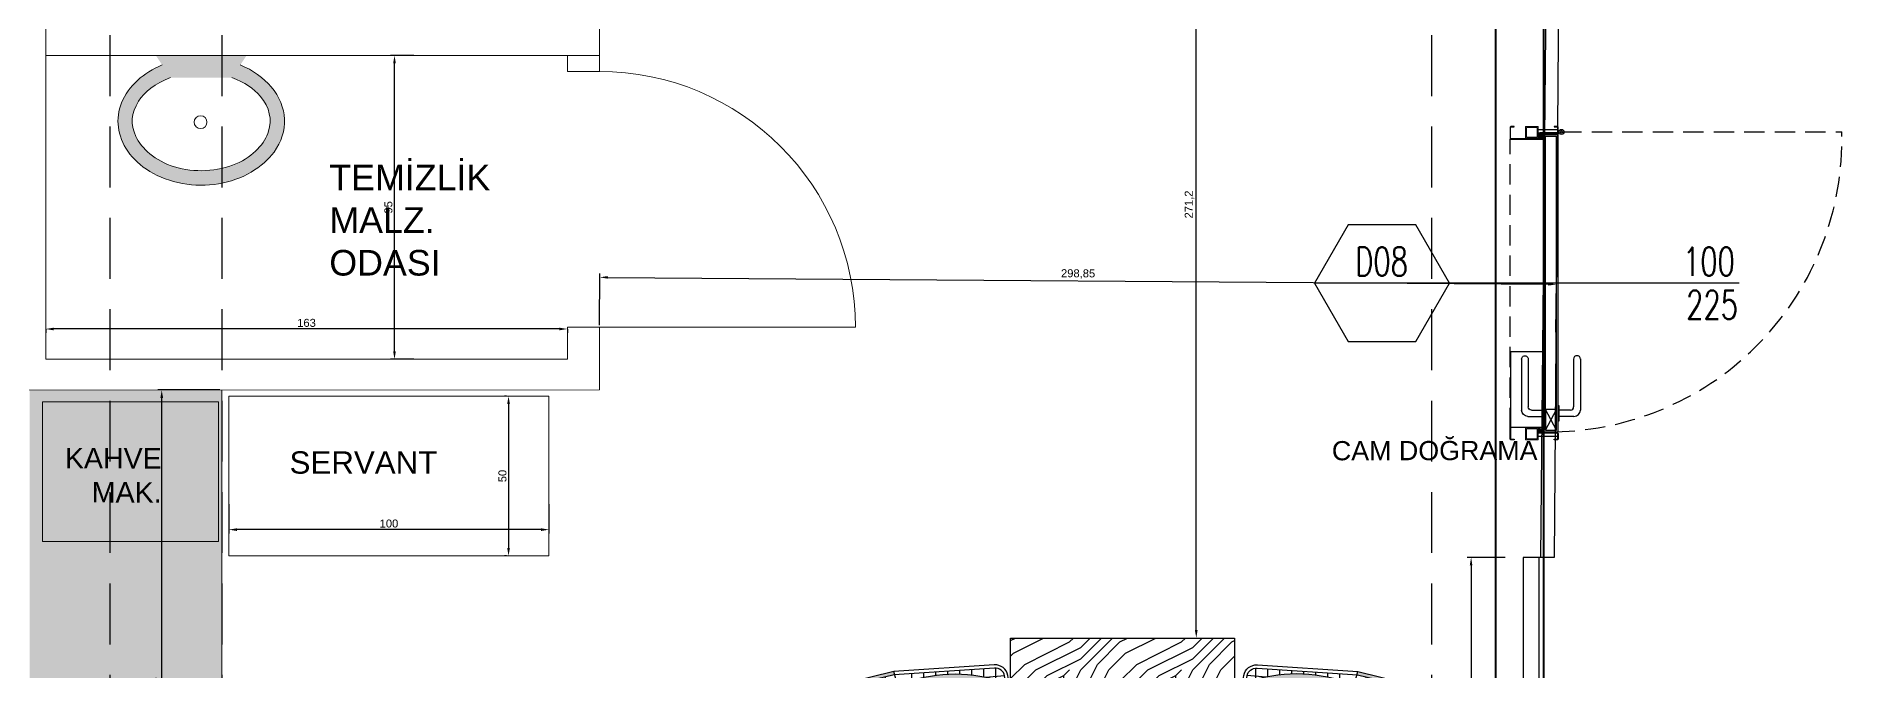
# Model space of a CAD drawing. Header units: millimetres. Extents: x 567392 to 582402, y 4512800 to 4518063.
# Drawn here: x 570007 to 570571, y 4514235 to 4514434 of the extents above; entities that cross this region are included whole.
import ezdxf
from ezdxf.enums import TextEntityAlignment as Align

# ---------------------------------------------------------------- set-up
doc = ezdxf.new("R2010")
doc.units = ezdxf.units.MM
doc.linetypes.add('DASHED2', pattern=[9.525, 6.35, -3.175])
for name, color, linetype in [('A-DOGRAMA', 2, 'Continuous'), ('A-DOGRAMA-GOR', 1, 'Continuous'), ('A-ETİKET-KAPI', 1, 'Continuous'), ('A-INCE', 252, 'Continuous'), ('a_door_d', 1, 'DASHED2'), ('a_hatch_p1', 1, 'Continuous'), ('a_p1_d', 1, 'DASHED2'), ('P-KASASAC', 2, 'Continuous'), ('texto', 7, 'Continuous'), ('ölçüler', 143, 'Continuous')]:
    doc.layers.add(name, color=color, linetype=linetype)
for name, color, linetype, lineweight in [('A-olcu', 40, 'Continuous', 5), ('A-STEEL', 1, 'Continuous', 20), ('A-STRC-01', 2, 'Continuous', 40), ('estofado', 7, 'Continuous', 25), ('PENCERE', 140, 'Continuous', 25), ('tefriş', 251, 'Continuous', 13), ('TEFRİŞ', 7, 'Continuous', 15), ('Yazi', 95, 'Continuous', 13)]:
    doc.layers.add(name, color=color, linetype=linetype, lineweight=lineweight)
doc.layers.add('tefris', color=7, linetype='Continuous', lineweight=13, true_color=0x474747)
doc.styles.add('RomanS', font='romans.shx', dxfattribs={"width": 0.6, "height": 16})
doc.styles.get("Standard").update_dxf_attribs({"font": 'Arial.ttf'})
doc.linetypes.add('BATTING', pattern='A,0.00254,-2.54,[134,ltypeshp.shx,S=2.54,R=0,X=-2.54,Y=0],-5.08,[134,ltypeshp.shx,S=2.54,R=180,X=2.54,Y=0],-2.54', length=10.16254)
doc.dimstyles.new('ISO-25', dxfattribs={"dimtxt": 2.5, "dimasz": 2.5, "dimexe": 1.25, "dimexo": 0.625, "dimtad": 1, "dimtxsty": 'Standard', "dimcen": 2.5, "dimadec": 0, "dimazin": 0, "dimtfac": 1, "dimtmove": 0, "dimatfit": 3, "dimfxl": 1, "dimarcsym": 0})

# ---------------------------------------------------------------- blocks, each defined once
blk = doc.blocks.new('*D664')
at = {"layer": 'Defpoints', "color": 0, "transparency": 16777216}
for p in [(570067.05, 4514287.85), (570167.05, 4514287.85), (570067.05, 4514279.24)]:
    blk.add_point(p, dxfattribs=at)
at = {"layer": 'tefriş', "color": 0, "lineweight": -2, "transparency": 16777216}
for p, q in [((570067.05, 4514287.22), (570067.05, 4514277.99)), ((570167.05, 4514287.22), (570167.05, 4514277.99)), ((570164.55, 4514279.24), (570069.55, 4514279.24))]:
    blk.add_line(p, q, dxfattribs=at)
at = {"layer": 'tefriş', "color": 0, "transparency": 16777216}
for points in [[(570069.55, 4514279.66), (570069.55, 4514278.82), (570067.05, 4514279.24)], [(570164.55, 4514279.66), (570164.55, 4514278.82), (570167.05, 4514279.24)]]:
    blk.add_solid(points, dxfattribs=at)
at = {"layer": 'tefriş', "color": 0, "transparency": 16777216, "insert": (570117.05, 4514281.14), "char_height": 2.5, "attachment_point": 5}
blk.add_mtext('100', dxfattribs=at)
blk = doc.blocks.new('*D665')
at = {"layer": 'Defpoints', "color": 0, "transparency": 16777216}
for p in [(570154.41, 4514321.01), (570154.41, 4514271.01), (570154.41, 4514271.01)]:
    blk.add_point(p, dxfattribs=at)
at = {"layer": 'tefriş', "color": 0, "lineweight": -2, "transparency": 16777216}
for p, q in [((570153.78, 4514321.01), (570153.16, 4514321.01)), ((570154.41, 4514318.51), (570154.41, 4514273.51)), ((570153.78, 4514271.01), (570153.16, 4514271.01))]:
    blk.add_line(p, q, dxfattribs=at)
at = {"layer": 'tefriş', "color": 0, "transparency": 16777216}
for points in [[(570153.99, 4514318.51), (570154.83, 4514318.51), (570154.41, 4514321.01)], [(570153.99, 4514273.51), (570154.83, 4514273.51), (570154.41, 4514271.01)]]:
    blk.add_solid(points, dxfattribs=at)
at = {"layer": 'tefriş', "color": 0, "transparency": 16777216, "insert": (570152.51, 4514296.01), "char_height": 2.5, "attachment_point": 5, "rotation": 90}
blk.add_mtext('50', dxfattribs=at)
blk = doc.blocks.new('Banqueta Banc May')
at = {"layer": 'estofado'}
h = blk.add_hatch(color=256, dxfattribs=at)
h.set_gradient(color1=(203, 207, 210), one_color=1, tint=1, name='CYLINDER')
h.paths.add_polyline_path([(0.123, -0.01, -0.345989), (0.1716, -0.0482), (0.2052, -0.1866), (0.2053, -0.1878, 0.00324), (0.2152, -0.185), (0.1813, -0.0458, 0.345989), (0.123, 0), (-0.123, 0, 0.345989), (-0.1813, -0.0458), (-0.2152, -0.185, 0.00324), (-0.2053, -0.1878), (-0.2052, -0.1866), (-0.1716, -0.0482, -0.345989), (-0.123, -0.01)])
h = blk.add_hatch(color=256, dxfattribs=at)
h.set_gradient(color1=(203, 207, 210), one_color=1, tint=1, name='CYLINDER')
h.paths.add_polyline_path([(0.123, -0.01, -0.345989), (0.1716, -0.0482), (0.2052, -0.1866), (0.2053, -0.1878, 0.00324), (0.2152, -0.185), (0.1813, -0.0458, 0.345989), (0.123, 0), (-0.123, 0, 0.345989), (-0.1813, -0.0458), (-0.2152, -0.185, 0.00324), (-0.2053, -0.1878), (-0.2052, -0.1866), (-0.1716, -0.0482, -0.345989), (-0.123, -0.01)])
h = blk.add_hatch(color=256, dxfattribs=at)
h.set_gradient(color1=(225, 227, 229), one_color=1, tint=1, name='CURVED')
h.paths.add_polyline_path([(0.1821, -0.5295, 0.167263), (0.1821, -0.2239), (-0.1821, -0.2239, 0.167263), (-0.1821, -0.5295)])
for p, q in [((-0.1714, -0.0473), (0.1714, -0.0473)), ((-0.1398, -0.0129), (-0.1398, -0.2025)), ((-0.1049, -0.01), (-0.1049, -0.208)), ((-0.0699, -0.01), (-0.0699, -0.2119)), ((-0.035, -0.01), (-0.035, -0.215)), ((0, -0.01), (0, -0.215)), ((0.035, -0.01), (0.035, -0.215)), ((0.0699, -0.01), (0.0699, -0.2119)), ((0.1049, -0.01), (0.1049, -0.208)), ((0.1398, -0.0129), (0.1398, -0.2025)), ((-0.1805, -0.0847), (0.1805, -0.0847)), ((-0.1748, -0.0611), (-0.1748, -0.1954)), ((0.1748, -0.0611), (0.1748, -0.1954)), ((-0.1987, -0.1596), (0.1987, -0.1596)), ((-0.1896, -0.1222), (0.1896, -0.1222)), ((-0.1748, -0.1954), (-0.1771, -0.2239)), ((-0.1673, -0.197), (0.1673, -0.197)), ((-0.1398, -0.2025), (-0.1416, -0.2239)), ((-0.1049, -0.208), (-0.1062, -0.2239)), ((-0.0699, -0.2119), (-0.0709, -0.2239)), ((-0.035, -0.215), (-0.0357, -0.2239)), ((0, -0.215), (0, -0.2239)), ((0.035, -0.215), (0.0357, -0.2239)), ((0.0699, -0.2119), (0.0709, -0.2239)), ((0.1049, -0.208), (0.1062, -0.2239)), ((0.1398, -0.2025), (0.1416, -0.2239)), ((0.1748, -0.1954), (0.1771, -0.2239)), ((-0.2114, -0.2789), (-0.1973, -0.2789)), ((-0.2089, -0.2414), (-0.1877, -0.2414)), ((0.1877, -0.2414), (0.2089, -0.2414)), ((0.1973, -0.2789), (0.2114, -0.2789)), ((-0.2138, -0.3163), (-0.2037, -0.3163)), ((0.2037, -0.3163), (0.2138, -0.3163)), ((-0.2188, -0.3912), (-0.2074, -0.3912)), ((-0.2163, -0.3537), (-0.2071, -0.3537)), ((0.2071, -0.3537), (0.2163, -0.3537)), ((0.2074, -0.3912), (0.2188, -0.3912)), ((-0.2213, -0.4286), (-0.2048, -0.4286)), ((0.2048, -0.4286), (0.2213, -0.4286)), ((-0.226, -0.5034), (-0.1902, -0.5034)), ((-0.2238, -0.466), (-0.1991, -0.466)), ((-0.1977, -0.4725), (-0.2026, -0.5311)), ((0.1902, -0.5034), (0.226, -0.5034)), ((0.1977, -0.4725), (0.2026, -0.5311)), ((0.1991, -0.466), (0.2238, -0.466)), ((-0.1669, -0.5295), (-0.1676, -0.5371)), ((-0.1411, -0.5409), (0.1411, -0.5409)), ((-0.1315, -0.5295), (-0.1326, -0.5419)), ((-0.0962, -0.5295), (-0.0976, -0.5456)), ((-0.061, -0.5295), (-0.0626, -0.5482)), ((0, -0.5295), (0, -0.55)), ((0.061, -0.5295), (0.0626, -0.5482)), ((0.0962, -0.5295), (0.0976, -0.5456)), ((0.1315, -0.5295), (0.1326, -0.5419)), ((0.1669, -0.5295), (0.1676, -0.5371))]:
    blk.add_line(p, q, dxfattribs=at)
for points in [[(0.236, -0.4991), (0.2152, -0.185), (0.1813, -0.0458, 0.345989), (0.123, 0), (-0.123, 0, 0.345989), (-0.1813, -0.0458), (-0.2152, -0.185), (-0.236, -0.4991, 0.379693), (-0.2034, -0.5411, 0.092971), (0.2034, -0.5411, 0.379693)], [(0.226, -0.4998), (0.2052, -0.1866), (0.1716, -0.0482, 0.345989), (0.123, -0.01), (-0.123, -0.01, 0.345989), (-0.1716, -0.0482), (-0.2052, -0.1866), (-0.226, -0.4998, 0.379693), (-0.2016, -0.5313, 0.092971), (0.2016, -0.5313, 0.379693)], [(-0.1821, -0.5295, -0.167263), (-0.1821, -0.2239), (0.1821, -0.2239, -0.167263), (0.1821, -0.5295)]]:
    blk.add_lwpolyline(points, format="xyb", close=True, dxfattribs=at)
blk.add_arc((0, 0.5729), 0.7879, 254.1516, 285.8484, dxfattribs=at)
blk = doc.blocks.new('*D630')
at = {"layer": 'Defpoints', "color": 0, "transparency": 16777216}
for p in [(570481.77, 4514355.95), (570182.81, 4514342.52), (570481.65, 4514340.32)]:
    blk.add_point(p, dxfattribs=at)
at = {"layer": 'tefriş', "color": 0, "lineweight": -2, "transparency": 16777216}
for p, q in [((570182.81, 4514343.15), (570182.93, 4514359.39)), ((570185.42, 4514358.13), (570479.27, 4514355.96)), ((570481.66, 4514340.95), (570481.78, 4514357.2))]:
    blk.add_line(p, q, dxfattribs=at)
at = {"layer": 'tefriş', "color": 0, "transparency": 16777216}
for points in [[(570185.42, 4514358.54), (570185.42, 4514357.71), (570182.92, 4514358.14)], [(570479.27, 4514356.38), (570479.27, 4514355.55), (570481.77, 4514355.95)]]:
    blk.add_solid(points, dxfattribs=at)
at = {"layer": 'tefriş', "color": 0, "transparency": 16777216, "insert": (570332.36, 4514359.17), "char_height": 2.5, "attachment_point": 5, "rotation": 359.5787}
blk.add_mtext('298,85', dxfattribs=at)
blk = doc.blocks.new('*D631')
at = {"layer": 'Defpoints', "color": 0, "transparency": 16777216}
for p in [(570466.41, 4514270.54), (570455.15, 4514120.54), (570466.41, 4514120.54)]:
    blk.add_point(p, dxfattribs=at)
at = {"layer": 'tefriş', "color": 0, "lineweight": -2, "transparency": 16777216}
for p, q in [((570465.79, 4514270.54), (570453.9, 4514270.54)), ((570455.15, 4514268.04), (570455.15, 4514123.04)), ((570465.79, 4514120.54), (570453.9, 4514120.54))]:
    blk.add_line(p, q, dxfattribs=at)
at = {"layer": 'tefriş', "color": 0, "transparency": 16777216}
for points in [[(570454.73, 4514268.04), (570455.56, 4514268.04), (570455.15, 4514270.54)], [(570454.73, 4514123.04), (570455.56, 4514123.04), (570455.15, 4514120.54)]]:
    blk.add_solid(points, dxfattribs=at)
at = {"layer": 'tefriş', "color": 0, "transparency": 16777216, "insert": (570453.25, 4514195.54), "char_height": 2.5, "attachment_point": 5, "rotation": 90}
blk.add_mtext('150', dxfattribs=at)
blk = doc.blocks.new('*D638')
at = {"layer": 'Defpoints', "color": 0, "transparency": 16777216}
for p in [(570046.06, 4514322.92), (570064.8, 4514322.92), (570064.8, 4514132.78)]:
    blk.add_point(p, dxfattribs=at)
at = {"layer": 'tefriş', "color": 0, "lineweight": -2, "transparency": 16777216}
for p, q in [((570064.18, 4514322.92), (570044.81, 4514322.92)), ((570046.06, 4514135.28), (570046.06, 4514320.42)), ((570064.18, 4514132.78), (570044.81, 4514132.78))]:
    blk.add_line(p, q, dxfattribs=at)
at = {"layer": 'tefriş', "color": 0, "transparency": 16777216}
for points in [[(570045.65, 4514320.42), (570046.48, 4514320.42), (570046.06, 4514322.92)], [(570045.65, 4514135.28), (570046.48, 4514135.28), (570046.06, 4514132.78)]]:
    blk.add_solid(points, dxfattribs=at)
at = {"layer": 'tefriş', "color": 0, "transparency": 16777216, "insert": (570043.94, 4514227.85), "char_height": 2.5, "attachment_point": 5, "rotation": 90}
blk.add_mtext('190,14', dxfattribs=at)
blk = doc.blocks.new('*D643')
at = {"layer": 'Defpoints', "color": 0, "transparency": 16777216}
for p in [(570118.78, 4514427.52), (570125.45, 4514427.52), (570125.45, 4514332.52)]:
    blk.add_point(p, dxfattribs=at)
at = {"layer": 'tefriş', "color": 0, "lineweight": -2, "transparency": 16777216}
for p, q in [((570124.83, 4514427.52), (570117.53, 4514427.52)), ((570118.78, 4514335.02), (570118.78, 4514425.02)), ((570124.83, 4514332.52), (570117.53, 4514332.52))]:
    blk.add_line(p, q, dxfattribs=at)
at = {"layer": 'tefriş', "color": 0, "transparency": 16777216}
for points in [[(570118.36, 4514425.02), (570119.2, 4514425.02), (570118.78, 4514427.52)], [(570118.36, 4514335.02), (570119.2, 4514335.02), (570118.78, 4514332.52)]]:
    blk.add_solid(points, dxfattribs=at)
at = {"layer": 'tefriş', "color": 0, "transparency": 16777216, "insert": (570116.88, 4514380.02), "char_height": 2.5, "attachment_point": 5, "rotation": 90}
blk.add_mtext('95', dxfattribs=at)
blk = doc.blocks.new('*D644')
at = {"layer": 'Defpoints', "color": 0, "transparency": 16777216}
for p in [(570009.8, 4514342.52), (570009.8, 4514341.99), (570172.81, 4514342.52)]:
    blk.add_point(p, dxfattribs=at)
at = {"layer": 'tefriş', "color": 0, "lineweight": -2, "transparency": 16777216}
for p, q in [((570009.8, 4514341.9), (570009.8, 4514340.74)), ((570170.31, 4514341.99), (570012.3, 4514341.99)), ((570172.81, 4514341.9), (570172.81, 4514340.74))]:
    blk.add_line(p, q, dxfattribs=at)
at = {"layer": 'tefriş', "color": 0, "transparency": 16777216}
for points in [[(570012.3, 4514342.4), (570012.3, 4514341.57), (570009.8, 4514341.99)], [(570170.31, 4514342.4), (570170.31, 4514341.57), (570172.81, 4514341.99)]]:
    blk.add_solid(points, dxfattribs=at)
at = {"layer": 'tefriş', "color": 0, "transparency": 16777216, "insert": (570091.3, 4514343.89), "char_height": 2.5, "attachment_point": 5}
blk.add_mtext('163', dxfattribs=at)
blk = doc.blocks.new('*D651')
at = {"layer": 'Defpoints', "color": 0, "transparency": 16777216}
for p in [(570346.27, 4514516.52), (570369.28, 4514516.52), (570346.27, 4514245.32)]:
    blk.add_point(p, dxfattribs=at)
at = {"layer": 'tefriş', "color": 0, "lineweight": -2, "transparency": 16777216}
for p, q in [((570346.9, 4514516.52), (570370.53, 4514516.52)), ((570369.28, 4514247.82), (570369.28, 4514514.02)), ((570346.9, 4514245.32), (570370.53, 4514245.32))]:
    blk.add_line(p, q, dxfattribs=at)
at = {"layer": 'tefriş', "color": 0, "transparency": 16777216}
for points in [[(570368.86, 4514514.02), (570369.7, 4514514.02), (570369.28, 4514516.52)], [(570368.86, 4514247.82), (570369.7, 4514247.82), (570369.28, 4514245.32)]]:
    blk.add_solid(points, dxfattribs=at)
at = {"layer": 'tefriş', "color": 0, "transparency": 16777216, "insert": (570367.15, 4514380.92), "char_height": 2.5, "attachment_point": 5, "rotation": 90}
blk.add_mtext('271,2', dxfattribs=at)
blk = doc.blocks.new('A$C122C3492')
at = {"layer": 'A-DOGRAMA-GOR'}
for p, q in [((-0.93, -4.93), (-0.93, -0.2)), ((1.07, -3.84), (1.07, -0.2)), ((1.07, -3.84), (1.07, -0.2)), ((16.07, -4.84), (2.07, -4.84)), ((17.01, -4.84), (2.07, -4.84)), ((17.07, -6.93), (1.07, -6.93)), ((17.07, -6.93), (1.07, -6.93))]:
    blk.add_line(p, q, dxfattribs=at)
blk.add_lwpolyline([(-2.44, 0), (2.44, 0), (2.44, -0.2), (-2.44, -0.2)], close=True, dxfattribs=at)
for centre, radius, start, end in [((1.07, -4.93), 2, 180, 270), ((1.07, -4.93), 2, 180, 270), ((2.07, -3.84), 1, 180, 270), ((2.07, -3.84), 1, 180, 270), ((17.01, -5.89), 1.05, 270, 90)]:
    blk.add_arc(centre, radius, start, end, dxfattribs=at)
blk = doc.blocks.new('A$C76DB3788')
at = {"layer": 'A-INCE'}
h = blk.add_hatch(color=256, dxfattribs=at)
h.paths.add_polyline_path([(3.14, -5.95), (3.14, -5.72), (3.14, -5.7, 0.260939), (3.32, -5.56), (3.26, -5.5, -0.289063), (3.14, -5.62), (3.14, -5.28, 0.260939), (3.32, -5.14), (3.26, -5.08, -0.289063), (3.14, -5.2), (3.14, -5.1, -0.38251), (3.32, -4.68), (3.32, -4.5), (2.35, -4.5), (2.35, -4.7, -0.289063), (2.23, -4.58), (2.17, -4.64, 0.260939), (2.35, -4.78), (2.35, -5.2, -0.289063), (2.23, -5.08), (2.17, -5.14, 0.260939), (2.35, -5.28), (2.35, -5.62, -0.289063), (2.23, -5.5), (2.17, -5.56, 0.260939), (2.35, -5.7), (2.35, -5.95)])
h.paths.add_polyline_path([(3.06, -5.88), (3.06, -5.33), (2.43, -5.33), (2.43, -5.88)], flags=16)
blk.add_lwpolyline([(2.35, -5.95), (2.35, -5.7, -0.260939), (2.17, -5.56), (2.23, -5.5, 0.289063), (2.35, -5.62), (2.35, -5.28, -0.260939), (2.17, -5.14), (2.23, -5.08, 0.289063), (2.35, -5.2), (2.35, -4.78, -0.260939), (2.17, -4.64), (2.23, -4.58, 0.289063), (2.35, -4.7), (2.35, -4.5), (3.32, -4.5), (3.32, -4.68, 0.38251), (3.14, -5.1), (3.14, -5.2, 0.289063), (3.26, -5.08), (3.32, -5.14, -0.260939), (3.14, -5.28), (3.14, -5.62, 0.289063), (3.26, -5.5), (3.32, -5.56, -0.260939), (3.14, -5.7), (3.14, -5.72), (3.14, -5.95), (2.35, -5.95)], format="xyb", close=True, dxfattribs=at)
for points in [[(3.06, -5.88), (3.06, -5.33), (2.43, -5.33), (2.43, -5.88), (3.06, -5.88)], [(2.43, -5.88), (2.43, -5.33), (3.06, -5.33), (3.06, -5.88), (2.43, -5.88)]]:
    blk.add_lwpolyline(points, close=True, dxfattribs=at)
at = {"layer": 'A-STEEL'}
for points in [[(3.7, -10.23), (0, -10.23), (0, -6.23), (3.7, -6.23)], [(3.4, -9.93), (0.3, -9.93), (0.3, -6.53), (3.4, -6.53)]]:
    blk.add_lwpolyline(points, close=True, dxfattribs=at)
at = {"layer": 'a_hatch_p1', "linetype": 'BATTING', "ltscale": 2.5}
for q in [(1.03, -6.25), (1.03, -5.89)]:
    blk.add_line((1.03, -0.24), q, dxfattribs=at)
at = {"layer": 'P-KASASAC'}
blk.add_lwpolyline([(2.2, -5.76), (2.2, -0.37, 0.414214), (1.83, 0), (0.37, 0, 0.414214), (0, -0.37), (0, -1.2), (0.15, -1.2), (0.15, -0.37, -0.414214), (0.37, -0.15), (1.83, -0.15, -0.414214), (2.05, -0.37), (2.05, -5.76, 0.420257), (2.41, -6.13), (3.59, -6.13), (3.46, -5.01, -1.08582), (3.85, -4.98), (3.85, -14.63, -0.414214), (3.63, -14.85), (0.37, -14.85, -0.414214), (0.15, -14.63), (0.15, -13.8), (0, -13.8), (0, -14.63, 0.414214), (0.37, -15), (3.63, -15, 0.414214), (4, -14.63), (4, -4.98, 1.079301), (3.31, -5.03), (3.42, -5.98), (2.41, -5.98, -0.424405)], format="xyb", close=True, dxfattribs=at)
blk = doc.blocks.new('*U352')
blk.add_lwpolyline([(0.3518, -0.2031), (0.1173, -0.2031), (0, 0), (0.1173, 0.2031), (0.3518, 0.2031), (0.4691, 0)], close=True)
blk.add_lwpolyline([(-1.0055, 0), (0.4691, 0)])
at = {"style": 'RomanS', "width": 0.7}
for tag, p in [('100', (-0.3553, 0.075)), ('W000', (0.2357, 0.075)), ('500', (-0.3553, -0.075)), ('G000', (0.2377, -0.075))]:
    blk.add_attdef(tag, text='', height=0.1, dxfattribs=at).set_placement(p, align=Align.MIDDLE)
blk = doc.blocks.new('kapi_wc_sabitkasa')
at = {"layer": 'A-DOGRAMA', "extrusion": (0, 0, -1)}
for p, q in [((-90.5, 4.5), (-90.5, 0)), ((2.46, 4.5), (2.46, 0))]:
    blk.add_line(p, q, dxfattribs=at)
at = {"layer": 'A-DOGRAMA'}
for p, q in [((-90.5, 4.5), (2.46, 4.5)), ((-90.5, 0), (2.46, 0))]:
    blk.add_line(p, q, dxfattribs=at)
blk.add_circle((3.28, -0.99), 0.8, dxfattribs=at)
at = {"layer": 'A-INCE'}
for p, q in [((-90, 4), (-83.5, 0.5)), ((-90, 0.5), (-83.5, 4)), ((-90, 4), (1.96, 4)), ((-90, 0.5), (1.96, 0.5))]:
    blk.add_line(p, q, dxfattribs=at)
at = {"layer": 'A-INCE', "extrusion": (0, 0, -1)}
blk.add_line((1.96, 4), (1.96, 0.5), dxfattribs=at)
at = {"layer": 'A-INCE'}
blk.add_lwpolyline([(-83.5, 0.5), (-83.5, 4), (-90, 4), (-90, 0.5), (-83.5, 0.5)], dxfattribs=at)
blk.add_circle((3.28, -0.99), 0.4, dxfattribs=at)
at = {"layer": 'a_door_d'}
blk.add_line((-89.37, 15), (1.06, 15), dxfattribs=at)
blk.add_lwpolyline([(3.28, -0.99), (3.28, -88.61)], dxfattribs=at)
blk.add_arc((0.86, 2.72), 91.36, 181.0268, 271.5178, dxfattribs=at)
at = {"layer": 'A-DOGRAMA', "xscale": -0.9999999999999998, "rotation": 180}
blk.add_blockref('A$C76DB3788', (-93, 0), dxfattribs=at)
at = {"layer": 'A-DOGRAMA', "rotation": 180}
blk.add_blockref('A$C76DB3788', (5, 0), dxfattribs=at)
at = {"layer": 'A-ETİKET-KAPI', "color": 251}
ref = blk.add_blockref('*U352', (-44.02, 33.96), dxfattribs=dict(at, xscale=-90, yscale=90, zscale=90.00000000000001, rotation=270))
ref.add_attrib('W000', 'D08', dxfattribs={"layer": '0', "height": 9, "rotation": 270, "style": 'RomanS', "width": 0.7}).set_placement((-37.27, 55.17), align=Align.MIDDLE)
ref.add_attrib('500', '225', dxfattribs={"layer": '0', "height": 9, "rotation": 270, "style": 'RomanS', "width": 0.7}).set_placement((-50.77, -48.09), align=Align.MIDDLE)
ref.add_attrib('100', '100', dxfattribs={"layer": '0', "height": 9, "rotation": 270, "style": 'RomanS', "width": 0.7}).set_placement((-37.27, -47.09), align=Align.MIDDLE)
at = {"layer": 'A-olcu', "xscale": -0.9999999999999998, "rotation": 180}
blk.add_blockref('A$C122C3492', (-84.75, 4.5), dxfattribs=at)
at = {"layer": 'A-olcu'}
blk.add_blockref('A$C122C3492', (-84.75, 0), dxfattribs=at)

msp = doc.modelspace()

# ---------------------------------------------------------------- hatches: boundary and pattern name
at = {"layer": 'estofado', "ltscale": 0.05, "true_color": 0xa1c0de}
h = msp.add_hatch(color=9, dxfattribs=at)
h.dxf.hatch_style = 1
h.set_gradient(color1=(226, 151, 85), color2=(194, 174, 117), tint=0.42, name='CURVED')
h.paths.add_polyline_path([(569897.782, 4514192.781), (569724.802, 4514192.781), (569724.802, 4514132.781), (569806.921, 4514132.781)])
h.paths.add_polyline_path([(570064.802, 4514322.917), (570004.802, 4514322.872), (570004.802, 4514192.781), (569960.029, 4514192.781), (570008.22, 4514132.781), (570064.802, 4514132.781)])
at = {"layer": 'tefris', "linetype": 'Continuous', "lineweight": 25}
h = msp.add_hatch(dxfattribs=at)
h.set_pattern_fill('WOODFACE', color=35, scale=35, style=0, pattern_type=2)
h.set_pattern_definition([(360, (567863.918, 4519747.84), (35, 35), [1.75, -33.25]), (90, (567877.918, 4519760.09), (-35, 35), [3.5, -31.5]), (45, (567870.918, 4519756.59), (2e-14, 35), [2.4745, -7.4235, 2.4745, -4.949, 17.325, -14.850975]), (45, (567862.168, 4519746.09), (2e-14, 35), [2.47485, -4.9497, 2.47485, -39.59807]), (45, (567874.418, 4519749.59), (2e-14, 35), [2.47485, -47.02262]), (45, (567877.918, 4519747.84), (2e-14, 35), [2.47485, -47.02262]), (45, (567872.668, 4519751.34), (2e-14, 35), [2.47485, -47.02262]), (45, (567870.918, 4519753.09), (2e-14, 35), [4.9497, -44.54777]), (45, (567879.668, 4519779.34), (2e-14, 35), [4.9497, -44.54777]), (45, (567867.418, 4519754.84), (2e-14, 35), [9.8994, -39.59807]), (45, (567865.668, 4519756.59), (2e-14, 35), [9.8994, -39.59807]), (45, (567888.418, 4519767.09), (2e-14, 35), [9.8994, -39.59807]), (45, (567863.918, 4519760.09), (2e-14, 35), [7.42462, -42.07285]), (45, (567856.918, 4519765.34), (2e-14, 35), [7.42462, -42.07285]), (45, (567860.418, 4519761.84), (2e-14, 35), [7.42462, -42.07285]), (45, (567883.168, 4519772.34), (2e-14, 35), [12.37437, -37.1231]), (45, (567879.668, 4519774.09), (2e-14, 35), [12.37437, -37.1231]), (45, (567883.168, 4519765.34), (2e-14, 35), [17.32412, -32.17336]), (26.56505, (567867.418, 4519751.34), (35, 1e-08), [3.91312, -74.34926]), (26.56505, (567874.418, 4519761.84), (35, 1e-08), [3.91312, -74.34926]), (26.56505, (567872.668, 4519758.34), (35, 1e-08), [3.91312, -74.34926]), (26.56505, (567865.668, 4519747.84), (35, 1e-08), [7.82624, -70.43614]), (26.56505, (567872.668, 4519763.59), (35, 1e-08), [11.73936, -66.52302]), (26.56505, (567869.168, 4519765.34), (35, 1e-08), [15.65248, -62.6099]), (26.56505, (567865.668, 4519767.09), (35, 1e-08), [15.65248, -62.6099]), (26.56505, (567860.418, 4519777.59), (35, 1e-08), [15.65248, -62.6099]), (26.56505, (567860.418, 4519774.09), (35, 1e-08), [19.5656, -58.69678]), (26.56505, (567862.168, 4519770.59), (35, 1e-08), [19.5656, -58.69678]), (63.43495, (567874.418, 4519756.59), (2e-09, 35), [3.91312, -74.34926]), (63.43495, (567869.168, 4519753.09), (2e-09, 35), [3.91312, -74.34926]), (63.43495, (567863.918, 4519747.84), (2e-09, 35), [7.82624, -70.43614]), (63.43495, (567874.418, 4519753.09), (2e-09, 35), [7.82624, -70.43614]), (63.43495, (567860.418, 4519746.09), (2e-09, 35), [11.73936, -66.52302]), (63.43495, (567856.918, 4519746.09), (2e-09, 35), [15.65248, -62.6099]), (63.43495, (567888.418, 4519747.84), (2e-09, 35), [15.65248, -62.6099]), (63.43495, (567876.168, 4519751.34), (2e-09, 35), [15.65248, -62.6099]), (63.43495, (567883.168, 4519747.84), (2e-09, 35), [19.5656, -58.69678]), (63.43495, (567879.668, 4519749.59), (2e-09, 35), [19.5656, -58.69678])])
h.paths.add_polyline_path([(570381.274, 4514245.316), (570311.275, 4514245.313), (570311.275, 4514175.313), (570381.274, 4514175.316)])
at = {"layer": 'texto', "lineweight": 5, "ltscale": 0.2}
h = msp.add_hatch(color=256, dxfattribs=at)
h.dxf.hatch_style = 1
h.set_gradient(color1=(255, 255, 255), one_color=1, tint=1, name='INVCURVED')
h.paths.add_polyline_path([(570072.432, 4514427.604), (570072.432, 4514427.326), (570067.945, 4514420.604), (570048.84, 4514420.604), (570044.352, 4514427.326), (570044.352, 4514427.604)])
edge = h.paths.add_edge_path()
edge.add_spline(control_points=[(570070.589, 4514424.565), (570074.563, 4514422.92), (570077.894, 4514420.491), (570085.521, 4514411.426), (570085.819, 4514403.825), (570077.727, 4514392.577), (570071.285, 4514388.631), (570056.391, 4514386.14), (570048.228, 4514387.679), (570036.514, 4514394.789), (570033.122, 4514400.017), (570031.884, 4514410.193), (570033.863, 4514415.523), (570040.646, 4514421.699), (570043.25, 4514423.346), (570046.196, 4514424.565)], knot_values=[2.036018, 2.036018, 2.036018, 2.036018, 2.535683, 2.535683, 3.6765441, 3.6765441, 4.5120524, 4.5120524, 5.3475608, 5.3475608, 6.1830691, 6.1830691, 7.0185774, 7.0185774, 7.3887745, 7.3887745, 7.3887745, 7.3887745], degree=3, periodic=0)
edge.add_line((570046.196, 4514424.565), (570048.84, 4514420.604))
edge.add_spline(control_points=[(570048.84, 4514420.604), (570043.956, 4514418.874), (570040.615, 4514416.048), (570036.456, 4514409.487), (570036.247, 4514405.925), (570039.684, 4514398.499), (570044.001, 4514394.574), (570056.164, 4514390.786), (570063.612, 4514391.184), (570074.861, 4514396.052), (570078.327, 4514400.144), (570080.528, 4514407.48), (570079.859, 4514411.143), (570074.902, 4514417.072), (570071.989, 4514419.2), (570067.945, 4514420.604)], knot_values=[2.0117862, 2.0117862, 2.0117862, 2.0117862, 2.6606154, 2.6606154, 3.5057353, 3.5057353, 4.3508551, 4.3508551, 5.195975, 5.195975, 6.0410948, 6.0410948, 6.8862147, 6.8862147, 7.4130046, 7.4130046, 7.4130046, 7.4130046], degree=3, periodic=0)
edge.add_line((570067.945, 4514420.604), (570070.589, 4514424.565))

# ---------------------------------------------------------------- linework, layer by layer
at = {"layer": 'A-STRC-01'}
for points in [[(567947.802, 4513366.52), (567947.802, 4515077.52), (570477.802, 4515077.52), (570477.802, 4513366.52)], [(570462.802, 4514562.52), (570462.802, 4513906.52)]]:
    msp.add_lwpolyline(points, dxfattribs=at)
at = {"layer": 'a_p1_d', "ltscale": 3}
for points in [[(570029.802, 4515062.52), (570029.802, 4513366.52)], [(570064.802, 4515062.52), (570064.802, 4513366.52)], [(570442.802, 4515062.52), (570442.802, 4513366.52)]]:
    msp.add_lwpolyline(points, dxfattribs=at)
at = {"layer": 'PENCERE'}
for p, q in [((570479.096, 4514516.52), (570476.833, 4514270.541)), ((570482.802, 4514496.52), (570481.14, 4514270.526)), ((570481.14, 4514270.526), (570476.413, 4514270.543))]:
    msp.add_line(p, q, dxfattribs=at)
msp.add_lwpolyline([(570471.413, 4514270.543), (570471.413, 4514195.543), (570476.413, 4514195.543), (570476.413, 4514270.543)], close=True, dxfattribs=at)
at = {"layer": 'tefris', "color": 35, "linetype": 'Continuous', "lineweight": 25}
msp.add_lwpolyline([(570311.274, 4514245.316), (570381.274, 4514245.316), (570381.274, 4514175.316), (570311.274, 4514175.316), (570311.274, 4514245.316)], dxfattribs=at)
at = {"layer": 'tefriş'}
for p, q in [((570009.802, 4514562.52), (570009.802, 4514332.52)), ((570182.807, 4514422.52), (570182.807, 4514442.52)), ((570182.807, 4514427.52), (570009.802, 4514427.52)), ((570172.807, 4514422.52), (570172.807, 4514427.52)), ((570182.807, 4514422.52), (570172.807, 4514422.52)), ((570182.807, 4514342.52), (570172.807, 4514342.52)), ((570172.807, 4514332.52), (570172.807, 4514342.52)), ((570182.807, 4514323.005), (570182.807, 4514342.52)), ((570182.807, 4514342.52), (570262.807, 4514342.52)), ((570172.807, 4514332.52), (570009.802, 4514332.52)), ((570182.807, 4514323.005), (569634.342, 4514322.595)), ((570064.802, 4514322.917), (570064.802, 4514132.781)), ((570064.847, 4514262.917), (570064.802, 4514262.917))]:
    msp.add_line(p, q, dxfattribs=at)
msp.add_lwpolyline([(570067.052, 4514321.006), (570167.052, 4514321.006), (570167.052, 4514271.006), (570067.052, 4514271.006)], close=True, dxfattribs=at)
msp.add_lwpolyline([(570063.822, 4514275.582), (570063.822, 4514319.224), (570008.822, 4514319.224), (570008.822, 4514275.582), (570063.822, 4514275.582)], dxfattribs=at)
msp.add_arc((570182.807, 4514342.52), 80, 0, 90, dxfattribs=at)
at = {"layer": 'TEFRİŞ', "linetype": 'ByBlock'}
for points, knots in [([(570070.589, 4514424.565), (570074.563, 4514422.92), (570077.894, 4514420.491), (570085.521, 4514411.426), (570085.819, 4514403.825), (570077.727, 4514392.577), (570071.285, 4514388.631), (570056.391, 4514386.14), (570048.228, 4514387.679), (570036.514, 4514394.789), (570033.122, 4514400.017), (570031.884, 4514410.193), (570033.863, 4514415.523), (570040.646, 4514421.699), (570043.25, 4514423.346), (570046.196, 4514424.565)], [2.036018, 2.036018, 2.036018, 2.036018, 2.535683, 2.535683, 3.6765441, 3.6765441, 4.5120524, 4.5120524, 5.3475608, 5.3475608, 6.1830691, 6.1830691, 7.0185774, 7.0185774, 7.3887745, 7.3887745, 7.3887745, 7.3887745]), ([(570067.945, 4514420.604), (570071.989, 4514419.2), (570074.902, 4514417.072), (570079.859, 4514411.143), (570080.528, 4514407.48), (570078.327, 4514400.144), (570074.861, 4514396.052), (570063.612, 4514391.184), (570056.164, 4514390.786), (570044.001, 4514394.574), (570039.684, 4514398.499), (570036.247, 4514405.925), (570036.456, 4514409.487), (570040.615, 4514416.048), (570043.956, 4514418.874), (570048.84, 4514420.604)], [2.0117862, 2.0117862, 2.0117862, 2.0117862, 2.5385761, 2.5385761, 3.3836959, 3.3836959, 4.2288158, 4.2288158, 5.0739357, 5.0739357, 5.9190555, 5.9190555, 6.7641754, 6.7641754, 7.4130046, 7.4130046, 7.4130046, 7.4130046])]:
    msp.add_open_spline(points, degree=3, knots=knots, dxfattribs=at)
at = {"layer": 'texto', "lineweight": 5, "ltscale": 0.2}
msp.add_circle((570058.182, 4514406.666), 2, dxfattribs=at)
at = {"layer": 'ölçüler'}
for p, q in [((570467.572, 4514310.34), (570467.572, 4514334.947)), ((570467.572, 4514334.947), (570478.44, 4514334.947))]:
    msp.add_line(p, q, dxfattribs=at)

# ---------------------------------------------------------------- block references
at = {"rotation": 90.00000000188129}
msp.add_blockref('kapi_wc_sabitkasa', (570482.349, 4514400.332), dxfattribs=at)
at = {"layer": 'estofado', "yscale": 100, "zscale": 100}
for p, xscale, rotation in [((570256.273, 4514213.334), 100, 89.99999999999999), ((570438.273, 4514213.334), -100, 270)]:
    msp.add_blockref('Banqueta Banc May', p, dxfattribs=dict(at, xscale=xscale, rotation=rotation))

# ---------------------------------------------------------------- texts
at = {"layer": 'Yazi', "lineweight": 25}
for s, width, insert, char_height, attachment_point in [('TEMİZLİK\\PMALZ.\\PODASI', 60.47612, (570098.417, 4514393.373), 8, 1), ('SERVANT', 67.55342, (570132.176, 4514296.634), 7, 9)]:
    msp.add_mtext_dynamic_manual_height_columns(s, width=width, gutter_width=58.688, heights=[0], dxfattribs=dict(at, insert=insert, char_height=char_height, attachment_point=attachment_point))
at = {"layer": 'Yazi', "lineweight": 25, "insert": (570046.013, 4514287.679), "char_height": 6.389, "attachment_point": 9, "rotation": 359.82814}
msp.add_mtext_dynamic_manual_height_columns('KAHVE \\PMAK.', width=33.4104, gutter_width=58.688, heights=[0], dxfattribs=at)
at = {"layer": 'ölçüler', "insert": (570475.9, 4514300.925), "char_height": 6, "attachment_point": 9, "rotation": 0.07587}
msp.add_mtext_dynamic_manual_height_columns('CAM DOĞRAMA', width=92.78896, gutter_width=58.688, heights=[0], dxfattribs=at)

# ---------------------------------------------------------------- dimensions: what is measured, and where the dimension line sits
at = {"layer": 'tefriş'}
for p1, p2, distance, picture, middle in [((570346.274, 4514245.316), (570346.274, 4514516.52), -23.005, '*D651', (570367.152, 4514380.918)), ((570125.452, 4514332.52), (570125.452, 4514427.52), 6.673, '*D643', (570116.877, 4514380.02)), ((570182.807, 4514342.52), (570481.653, 4514340.323), 15.624, '*D630', (570332.361, 4514359.172)), ((570172.8069, 4514342.5203), (570009.802, 4514342.5203), 0.5332, '*D644', (570091.3045, 4514343.8894)), ((570064.802, 4514132.781), (570064.802, 4514322.917), 18.738, '*D638', (570043.936, 4514227.849)), ((570154.408, 4514321.006), (570154.408, 4514271.006), 0, '*D665', (570152.507, 4514296.006)), ((570167.052, 4514287.847), (570067.052, 4514287.847), 8.608, '*D664', (570117.052, 4514281.14))]:
    dim = msp.add_aligned_dim(p1=p1, p2=p2, distance=distance, dimstyle='ISO-25', dxfattribs=at)
    dim.commit()
    dim.dimension.update_dxf_attribs({"geometry": picture, "text_midpoint": middle})
dim = msp.add_linear_dim(base=(570455.147, 4514120.543), p1=(570466.413, 4514270.543), p2=(570466.413, 4514120.543), angle=270, dimstyle='ISO-25', dxfattribs=at)
dim.commit()
dim.dimension.update_dxf_attribs({"geometry": '*D631', "text_midpoint": (570455.147, 4514195.543), "dimtype": 161})

doc.saveas('drawing.dxf')
